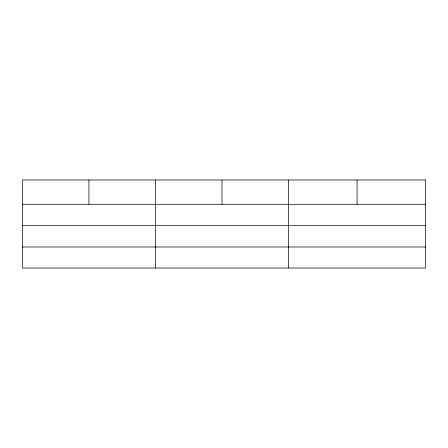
<?xml version="1.0" encoding="UTF-8"?>
<svg xmlns="http://www.w3.org/2000/svg" width="448" height="448" viewBox="0 0 448 448"><rect width="100%" height="100%" fill="white"/><g stroke="black" fill="none" stroke-linecap="round" stroke-linejoin="round"><path stroke-width="0.67" d="M22.4 204.294L425.6 204.294M22.4 225.327L425.6 225.327M22.4 246.994L425.6 246.994M357.056 179.973L357.056 204.294M288.512 179.973L288.512 268.027M221.984 179.973L221.984 204.294M155.456 179.973L155.456 268.027M88.928 179.973L88.928 204.294M425.6 179.973L22.4 179.973L22.4 268.027L425.6 268.027L425.6 179.973"/></g></svg>
